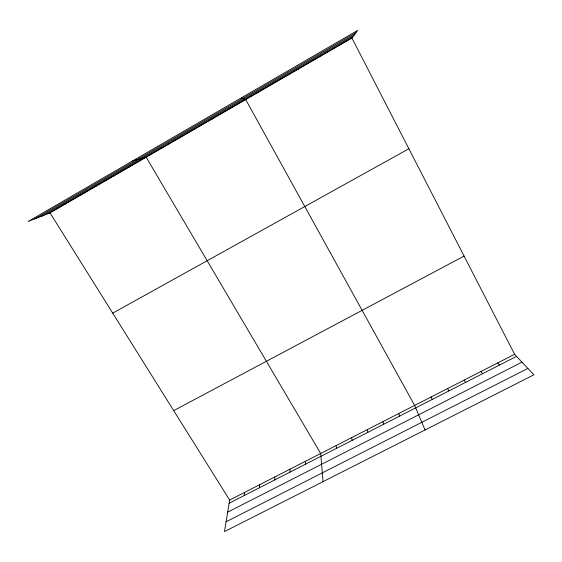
<?xml version="1.0" encoding="UTF-8"?>
<svg xmlns="http://www.w3.org/2000/svg" width="562" height="562" viewBox="0 0 562 562"><rect width="100%" height="100%" fill="white"/><g stroke="black" fill="none" stroke-linecap="round" stroke-linejoin="round"><path stroke-width="0.84" d="M290.006 472.129L290.027 469.172M274.67 479.962L274.818 476.948M259.412 487.767L259.686 484.69M298.345 69.105L298.401 68.648M244.231 495.522L244.632 492.396M50.025 212.907L229.654 500.054L224.477 531.575L533.9 374.819L514.602 354.278L351.938 38.068L357.636 30.425L28.1 221.498L50.025 212.907L351.938 38.068M316.097 58.827L316.329 58.265M333.961 48.48L334.362 47.819M34.949 218.815L355.851 32.828M41.651 216.187L354.109 35.16M47.826 213.771L352.507 37.31M112.723 313.139L408.876 148.761M173.7 410.611L464.086 256.082M229.654 500.054L514.602 354.278M229.134 503.236L516.541 356.35M227.673 512.151L521.986 362.139M226.086 521.775L527.88 368.412M63.766 204.54L65.824 203.753M79.797 195.253L81.715 194.55M95.919 185.917L97.697 185.298M112.133 176.524L113.77 175.99M128.438 167.083L129.934 166.633M132.716 160.844L146.19 157.22L320.691 453.485L323.059 481.634M161.336 148.024L162.537 147.75M177.929 138.414L178.983 138.231M194.621 128.754L195.52 128.649M211.403 119.032L212.155 119.018M228.291 109.253L228.882 109.33M241.323 97.872L245.713 99.586L414.63 405.427L425.055 429.958M497.707 362.926L499.499 365.061M480.903 371.517L482.547 373.723M464.198 380.067L465.687 382.336M447.584 388.567L448.926 390.906M431.061 397.018L432.255 399.427M398.76 413.541L399.673 416.077M280.586 78.961L280.691 79.326M382.982 421.612L383.755 424.212M367.288 429.642L367.927 432.304M351.672 437.629L352.177 440.355M336.139 445.582L336.512 448.357M305.321 461.346L305.426 464.247"/></g></svg>
